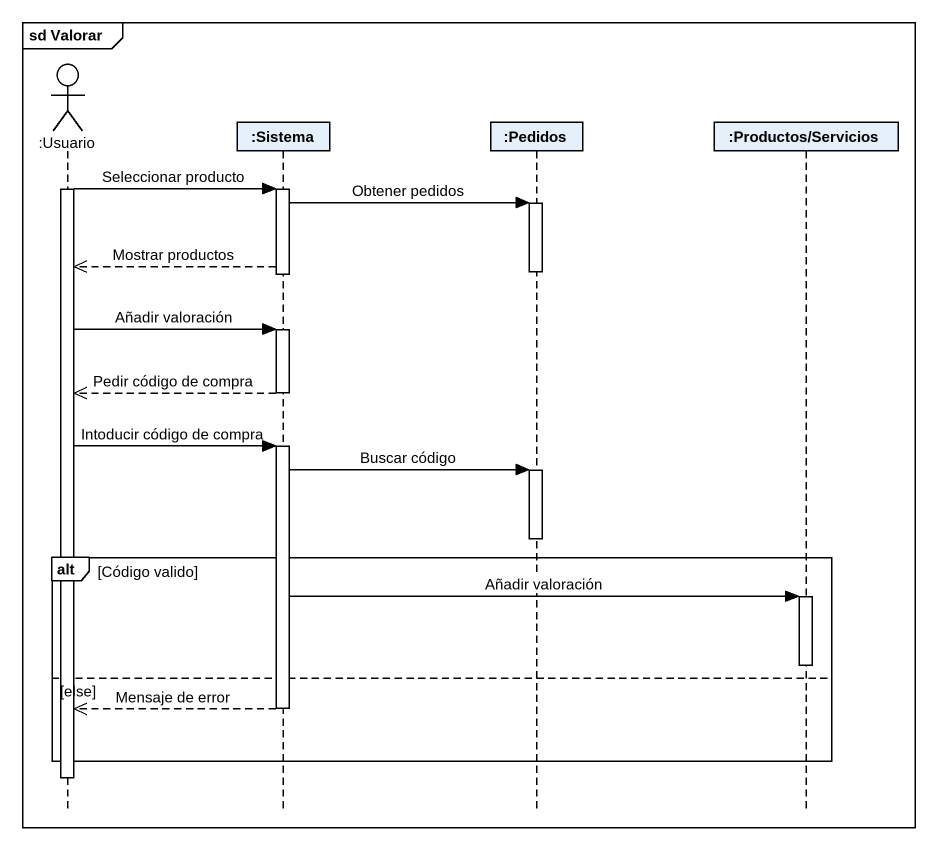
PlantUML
@startuml
mainframe sd Valorar
hide footbox
actor ":Usuario" as Usuario
participant ":Sistema" as Sistema
participant ":Pedidos" as Pedidos
participant ":Productos/Servicios" as Productos_Servicios

activate Usuario
Usuario -> Sistema : Seleccionar producto
activate Sistema
Sistema -> Pedidos : Obtener pedidos
activate Pedidos
Sistema -->> Usuario : Mostrar productos
deactivate Pedidos
deactivate Sistema
Usuario -> Sistema : Añadir valoración
activate Sistema
Sistema -->> Usuario : Pedir código de compra
deactivate Sistema
Usuario -> Sistema : Intoducir código de compra
activate Sistema
Sistema -> Pedidos : Buscar código
activate Pedidos
deactivate Pedidos
alt Código valido
  Sistema -> Productos_Servicios : Añadir valoración
  activate Productos_Servicios
  deactivate Productos_Servicios
else else
  Sistema -->> Usuario : Mensaje de error
  deactivate Sistema
end
deactivate Usuario
@enduml
